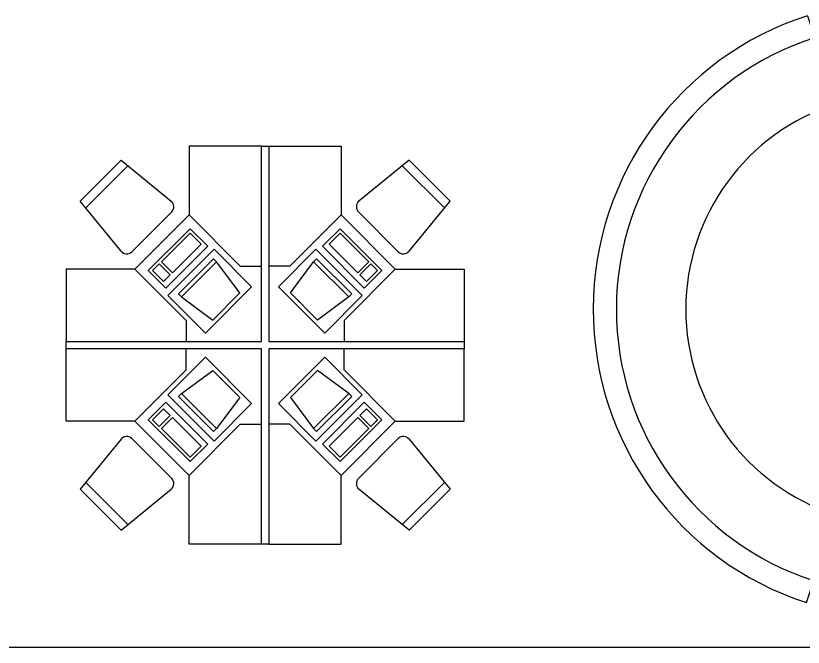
# Model space of a CAD drawing. Extents: x -42728 to 99010, y -18674 to 47645.
# Drawn here: x -15984 to -10541, y 42274 to 46640 of the extents above; entities that cross this region are included whole.
import ezdxf

# ---------------------------------------------------------------- set-up
doc = ezdxf.new("R2010")
doc.units = 0
doc.header["$LTSCALE"] = 100
doc.header["$MEASUREMENT"] = 0
doc.layers.get('0').update_dxf_attribs({"linetype": 'CONTINUOUS'})

# ---------------------------------------------------------------- blocks, each defined once
blk = doc.blocks.new('A$C08FC1CF2')
for p, q in [((1298.2, 4057), (1493.2, 3447.4)), ((3707.5, 4057), (3512.4, 3447.4)), ((1290.6, 0), (1488, 608.8)), ((3715, 0), (3517.7, 608.8))]:
    blk.add_line(p, q)
blk.add_circle((2502.8, 2026), 617.1)
for centre, radius, start, end in [((1947.7, 2027.3), 2131.1, 107.7462, 252.0414), ((3058, 2027.3), 2131.1, 287.9586, 72.2538), ((1947.7, 2027.3), 1971.1, 107.7462, 252.0414), ((3058, 2027.3), 1971.1, 287.9586, 72.2538), ((1947.7, 2027.3), 1491.1, 107.7462, 252.0414), ((3058, 2027.3), 1491.1, 287.9586, 72.2538)]:
    blk.add_arc(centre, radius, start, end)
blk = doc.blocks.new('A$C105E18FE')
for p, q in [((850, 2750), (850, 2275)), ((1350, 2750), (850, 2750)), ((1350, 1400), (1350, 2750)), ((1350, 2750), (1400, 2750)), ((1400, 2750), (1900, 2750)), ((1400, 2750), (1400, 1400)), ((1900, 2750), (1900, 2275)), ((96.8, 2370.3), (379.7, 2653.2)), ((426.3, 2615), (135, 2323.7)), ((379.7, 2653.2), (725.8, 2370)), ((2370.3, 2653.2), (2024.2, 2370)), ((2323.7, 2615), (2615, 2323.7)), ((2653.2, 2370.3), (2370.3, 2653.2)), ((380, 2024.2), (96.8, 2370.3)), ((2370, 2024.2), (2653.2, 2370.3)), ((729.5, 2295.9), (454.1, 2020.5)), ((2020.5, 2295.9), (2295.9, 2020.5)), ((850, 2275), (475, 1900)), ((850, 2275), (1203.6, 1921.4)), ((1900, 2275), (1546.4, 1921.4)), ((1900, 2275), (2275, 1900)), ((856.7, 2180.3), (567.4, 1891)), ((978.6, 2058.5), (856.7, 2180.3)), ((1771.4, 2058.5), (1893.3, 2180.3)), ((1893.3, 2180.3), (2182.6, 1891)), ((856.7, 2149.9), (658.8, 1951.9)), ((932.9, 2073.7), (856.7, 2149.9)), ((1817.1, 2073.7), (1893.3, 2149.9)), ((1893.3, 2149.9), (2091.2, 1951.9)), ((734.9, 1875.7), (932.9, 2073.7)), ((2015.1, 1875.7), (1817.1, 2073.7)), ((689.2, 1769.1), (978.6, 2058.5)), ((1023.3, 2037.6), (703.5, 1717.7)), ((1282.2, 1778.6), (1023.3, 2037.6)), ((1467.8, 1778.6), (1726.7, 2037.6)), ((1726.7, 2037.6), (2046.5, 1717.7)), ((2060.8, 1769.1), (1771.4, 2058.5)), ((1018.6, 1972.8), (775.6, 1729.8)), ((1040.2, 1951.3), (1018.6, 1972.8)), ((1709.8, 1951.3), (1731.3, 1972.8)), ((1731.3, 1972.8), (1974.4, 1729.8)), ((643.5, 1936.7), (597.8, 1891)), ((719.7, 1860.5), (643.5, 1936.7)), ((658.8, 1951.9), (734.9, 1875.7)), ((1040.2, 1951.3), (797.1, 1708.2)), ((1200.3, 1736.3), (1040.2, 1951.3)), ((1203.6, 1921.4), (1350, 1921.4)), ((1546.4, 1921.4), (1400, 1921.4)), ((1549.7, 1736.3), (1709.8, 1951.3)), ((1709.8, 1951.3), (1952.9, 1708.2)), ((2091.2, 1951.9), (2015.1, 1875.7)), ((2030.3, 1860.5), (2106.5, 1936.7)), ((2106.5, 1936.7), (2152.2, 1891)), ((0, 1900), (0, 1400)), ((475, 1900), (0, 1900)), ((475, 1900), (828.6, 1546.4)), ((567.4, 1891), (689.2, 1769.1)), ((597.8, 1891), (674, 1814.8)), ((674, 1814.8), (719.7, 1860.5)), ((2275, 1900), (1921.4, 1546.4)), ((2076, 1814.8), (2030.3, 1860.5)), ((2182.6, 1891), (2060.8, 1769.1)), ((2152.2, 1891), (2076, 1814.8)), ((2275, 1900), (2750, 1900)), ((2750, 1900), (2750, 1400)), ((962.4, 1458.8), (1282.2, 1778.6)), ((1787.6, 1458.8), (1467.8, 1778.6)), ((703.5, 1717.7), (962.4, 1458.8)), ((775.6, 1729.8), (797.1, 1708.2)), ((797.1, 1708.2), (1013, 1549)), ((1013, 1549), (1200.3, 1736.3)), ((1737, 1549), (1549.7, 1736.3)), ((1952.9, 1708.2), (1737, 1549)), ((2046.5, 1717.7), (1787.6, 1458.8)), ((1974.4, 1729.8), (1952.9, 1708.2)), ((828.6, 1546.4), (828.6, 1400)), ((1921.4, 1546.4), (1921.4, 1400)), ((0, 1400), (1350, 1400)), ((0, 1350), (0, 1400)), ((1400, 1400), (2750, 1400)), ((2750, 1400), (2750, 1350)), ((1350, 1350), (0, 1350)), ((0, 850), (0, 1350)), ((828.6, 1203.6), (828.6, 1350)), ((1350, 0), (1350, 1350)), ((2750, 1350), (1400, 1350)), ((1400, 1350), (1400, 0)), ((1921.4, 1203.6), (1921.4, 1350)), ((2750, 850), (2750, 1350)), ((703.5, 1032.3), (962.4, 1291.2)), ((962.4, 1291.2), (1282.2, 971.4)), ((1787.6, 1291.2), (1467.8, 971.4)), ((2046.5, 1032.3), (1787.6, 1291.2)), ((475, 850), (828.6, 1203.6)), ((797.1, 1041.8), (1013, 1201)), ((1013, 1201), (1200.3, 1013.7)), ((1737, 1201), (1549.7, 1013.7)), ((1952.9, 1041.8), (1737, 1201)), ((2275, 850), (1921.4, 1203.6)), ((775.6, 1020.2), (797.1, 1041.8)), ((1040.2, 798.7), (797.1, 1041.8)), ((1709.8, 798.7), (1952.9, 1041.8)), ((1974.4, 1020.2), (1952.9, 1041.8)), ((567.4, 859), (689.2, 980.9)), ((689.2, 980.9), (978.6, 691.5)), ((1023.3, 712.4), (703.5, 1032.3)), ((1018.6, 777.2), (775.6, 1020.2)), ((1200.3, 1013.7), (1040.2, 798.7)), ((1549.7, 1013.7), (1709.8, 798.7)), ((1726.7, 712.4), (2046.5, 1032.3)), ((1731.3, 777.2), (1974.4, 1020.2)), ((2060.8, 980.9), (1771.4, 691.5)), ((2182.6, 859), (2060.8, 980.9)), ((597.8, 859), (674, 935.2)), ((674, 935.2), (719.7, 889.5)), ((1282.2, 971.4), (1023.3, 712.4)), ((1467.8, 971.4), (1726.7, 712.4)), ((2076, 935.2), (2030.3, 889.5)), ((2152.2, 859), (2076, 935.2)), ((719.7, 889.5), (643.5, 813.3)), ((658.8, 798.1), (734.9, 874.3)), ((734.9, 874.3), (932.9, 676.3)), ((2015.1, 874.3), (1817.1, 676.3)), ((2091.2, 798.1), (2015.1, 874.3)), ((2030.3, 889.5), (2106.5, 813.3)), ((475, 850), (0, 850)), ((850, 475), (475, 850)), ((856.7, 569.7), (567.4, 859)), ((643.5, 813.3), (597.8, 859)), ((850, 475), (1203.6, 828.6)), ((1203.6, 828.6), (1350, 828.6)), ((1546.4, 828.6), (1400, 828.6)), ((1900, 475), (1546.4, 828.6)), ((1893.3, 569.7), (2182.6, 859)), ((1900, 475), (2275, 850)), ((2106.5, 813.3), (2152.2, 859)), ((2275, 850), (2750, 850)), ((856.7, 600.1), (658.8, 798.1)), ((1040.2, 798.7), (1018.6, 777.2)), ((1709.8, 798.7), (1731.3, 777.2)), ((1893.3, 600.1), (2091.2, 798.1)), ((380, 725.8), (96.8, 379.7)), ((729.5, 454.1), (454.1, 729.5)), ((2020.5, 454.1), (2295.9, 729.5)), ((2370, 725.8), (2653.2, 379.7)), ((978.6, 691.5), (856.7, 569.7)), ((932.9, 676.3), (856.7, 600.1)), ((1771.4, 691.5), (1893.3, 569.7)), ((1817.1, 676.3), (1893.3, 600.1)), ((850, 0), (850, 475)), ((1900, 0), (1900, 475)), ((426.3, 135), (135, 426.3)), ((2323.7, 135), (2615, 426.3)), ((96.8, 379.7), (379.7, 96.8)), ((379.7, 96.8), (725.8, 380)), ((2370.3, 96.8), (2024.2, 380)), ((2653.2, 379.7), (2370.3, 96.8)), ((1350, 0), (850, 0)), ((1400, 0), (1350, 0)), ((1400, 0), (1900, 0))]:
    blk.add_line(p, q)
for centre, start, end in [((694.1, 2331.3), 315, 50.7106), ((2055.9, 2331.3), 129.2894, 225), ((418.7, 2055.9), 219.2894, 315), ((2331.3, 2055.9), 225, 320.7106), ((418.7, 694.1), 45, 140.7106), ((2331.3, 694.1), 39.2894, 135), ((694.1, 418.7), 309.2894, 45), ((2055.9, 418.7), 135, 230.7106)]:
    blk.add_arc(centre, 50, start, end)

msp = doc.modelspace()

# ---------------------------------------------------------------- linework, layer by layer
msp.add_line((-42727.95518, 42274.10893), (-5844.09815, 42274.10893))

# ---------------------------------------------------------------- block references
for name, p in [('A$C08FC1CF2', (-11809.21317, 42582.71755)), ('A$C105E18FE', (-15635.63013, 42987.39212))]:
    msp.add_blockref(name, p)

doc.saveas('drawing.dxf')
